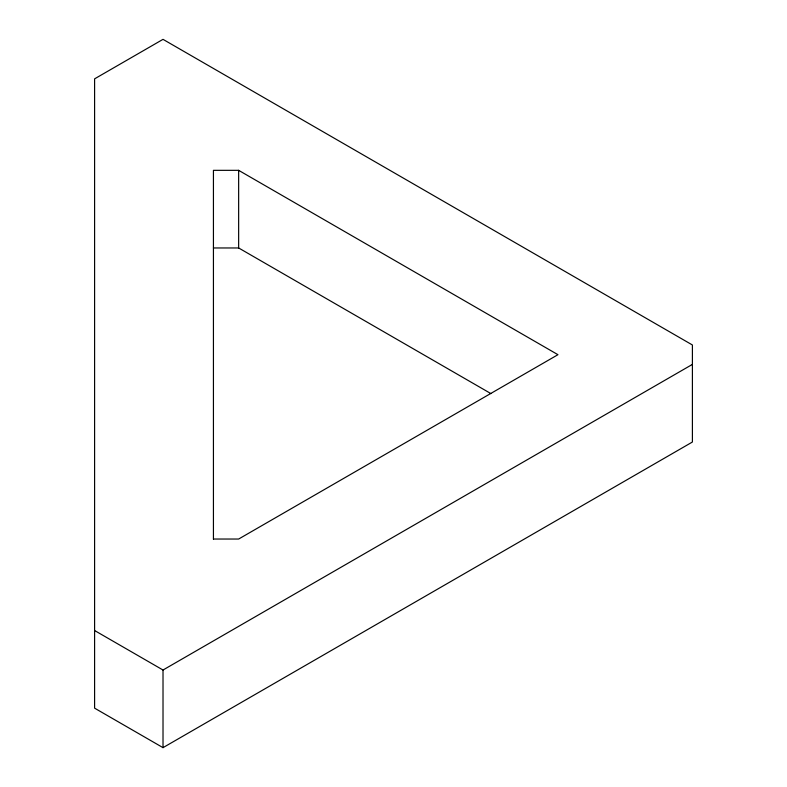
<?xml version="1.0" encoding="UTF-8"?>
<svg xmlns="http://www.w3.org/2000/svg" width="787" height="787" viewBox="0 0 787 787"><rect width="100%" height="100%" fill="white"/><g stroke="black" fill="none" stroke-linecap="round" stroke-linejoin="round"><path stroke-width="1.18" d="M94.597 630.525L163.017 670.022L692.403 364.391M163.017 747.65L692.403 442.019L692.403 344.981L163.017 39.35L94.597 78.848L94.597 708.152L163.017 747.65L163.017 670.022M213.434 539.036L238.648 539.036L557.953 354.691L238.648 170.336L213.434 170.336L213.434 539.233M213.434 247.964L238.648 247.964L490.901 393.598M238.648 170.336L238.648 247.964"/></g></svg>
